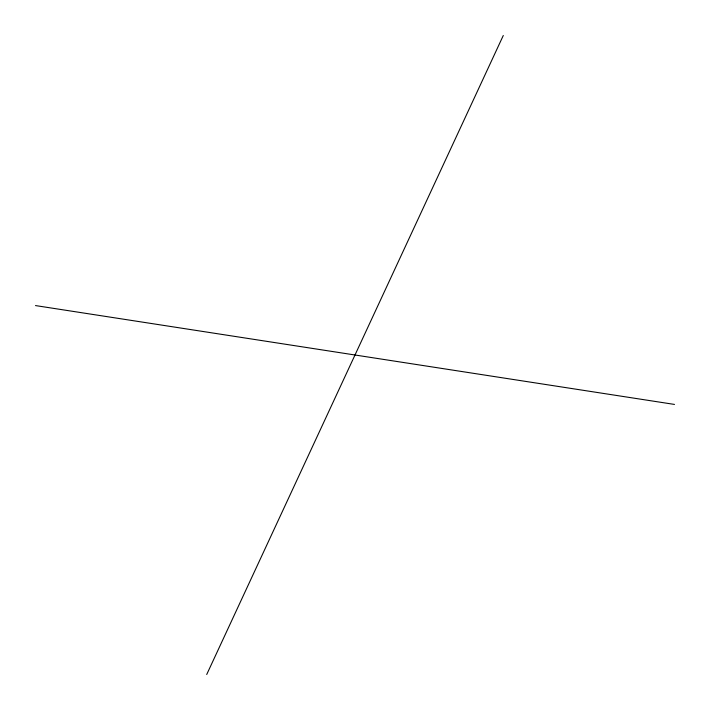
<?xml version="1.0" encoding="UTF-8"?>
<svg xmlns="http://www.w3.org/2000/svg" width="710" height="710" viewBox="0 0 710 710"><rect width="100%" height="100%" fill="white"/><g stroke="black" fill="none" stroke-linecap="round" stroke-linejoin="round"><path stroke-width="1.06" d="M206.716 674.5L503.284 35.5M35.5 305.575L674.5 404.425"/></g></svg>
